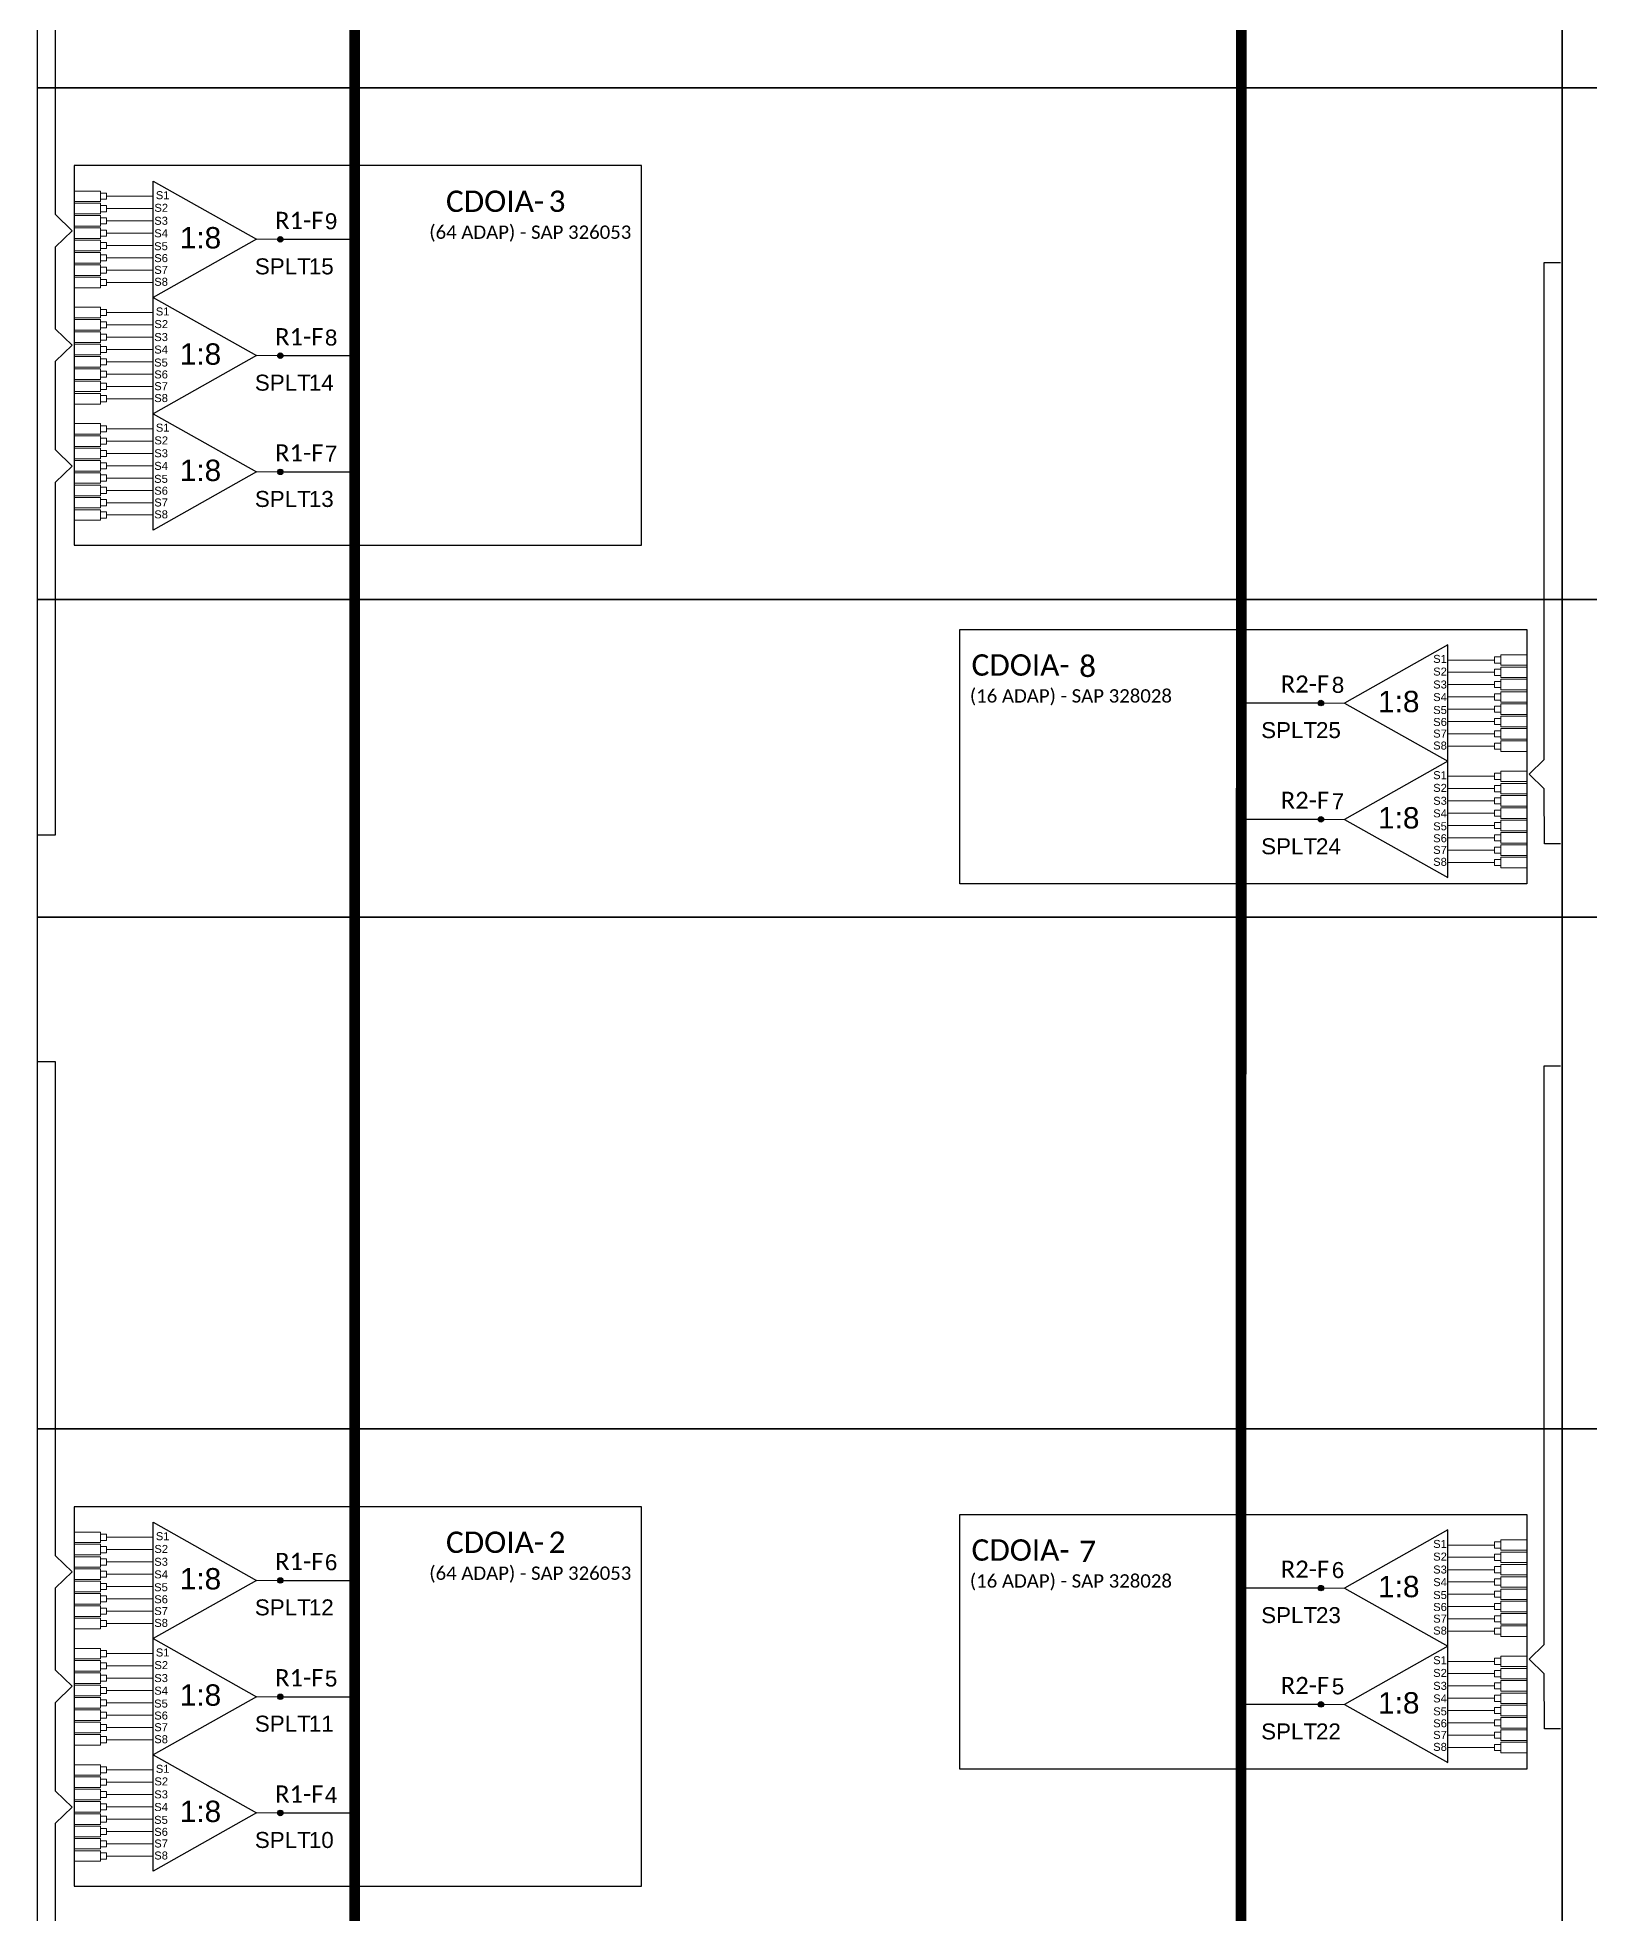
# Model space of a CAD drawing. Extents: x -89 to 2605, y 705 to 1299.
# Drawn here: x 1028 to 1156, y 989.6 to 1144.3 of the extents above; entities that cross this region are included whole.
import ezdxf
from ezdxf.enums import TextEntityAlignment as Align

# ---------------------------------------------------------------- set-up
doc = ezdxf.new("R2010")
doc.units = 0
doc.styles.add('ARIAL', font='arial.ttf')
doc.styles.add('WMF-Calibri0', font='calibri.ttf')

# ---------------------------------------------------------------- blocks, each defined once
blk = doc.blocks.new('SPLT_1-8_SC-APC')
at = {"color": 1}
blk.add_lwpolyline([(-7.37, -2.1), (-17.04, -7.55), (-7.37, -13), (-7.37, -2.1)], dxfattribs=at)
at = {"color": 3, "lineweight": 0}
for points in [[(-2.99, -3.51), (-7.37, -3.51)], [(-2.41, -3.02), (-2.41, -4)], [(-2.41, -3.02), (0, -3.02)], [(-7.37, -4.66), (-2.99, -4.66)], [(-2.41, -4), (0, -4)], [(-2.41, -4.17), (-2.41, -5.16)], [(-2.41, -4.17), (0, -4.17)], [(-2.41, -5.16), (0, -5.16)], [(-7.37, -5.82), (-2.99, -5.82)], [(-7.37, -6.97), (-2.99, -6.97)], [(-2.41, -5.32), (-2.41, -6.31)], [(-2.41, -5.32), (0, -5.32)], [(-2.41, -6.31), (0, -6.31)], [(-2.41, -6.48), (-2.41, -7.46)], [(-2.41, -6.48), (0, -6.48)], [(-7.37, -8.12), (-2.99, -8.12)], [(-2.41, -7.46), (0, -7.46)], [(-2.41, -7.63), (-2.41, -8.62)], [(-2.41, -7.63), (0, -7.63)], [(-2.41, -8.62), (0, -8.62)], [(-2.41, -8.78), (-2.41, -9.77)], [(-2.41, -8.78), (0, -8.78)], [(-7.37, -9.28), (-2.99, -9.28)], [(-7.37, -10.43), (-2.99, -10.43)], [(-2.41, -9.77), (0, -9.77)], [(-2.41, -9.94), (-2.41, -10.92)], [(-2.41, -9.94), (0, -9.94)], [(-7.37, -11.58), (-2.99, -11.58)], [(-2.41, -10.92), (0, -10.92)], [(-2.41, -11.09), (-2.41, -12.08)], [(-2.41, -11.09), (0, -11.09)], [(-2.41, -12.08), (0, -12.08)]]:
    blk.add_lwpolyline(points, dxfattribs=at)
for points in [[(-2.99, -3.22), (-2.41, -3.22), (-2.41, -3.8), (-2.99, -3.8)], [(-2.99, -4.38), (-2.41, -4.38), (-2.41, -4.95), (-2.99, -4.95)], [(-2.99, -5.53), (-2.41, -5.53), (-2.41, -6.1), (-2.99, -6.1)], [(-2.99, -6.68), (-2.41, -6.68), (-2.41, -7.26), (-2.99, -7.26)], [(-2.99, -7.84), (-2.41, -7.84), (-2.41, -8.41), (-2.99, -8.41)], [(-2.99, -8.99), (-2.41, -8.99), (-2.41, -9.56), (-2.99, -9.56)], [(-2.99, -10.14), (-2.41, -10.14), (-2.41, -10.72), (-2.99, -10.72)], [(-2.99, -11.3), (-2.41, -11.3), (-2.41, -11.87), (-2.99, -11.87)]]:
    blk.add_lwpolyline(points, close=True, dxfattribs=at)
at = {"color": 1, "lineweight": 0}
blk.add_lwpolyline([(-17.04, -7.55), (-19.26, -7.55)], dxfattribs=at)
at = {"color": 1, "style": 'ARIAL'}
for s, height, p in [('S1', 0.75, (-8.74, -3.78)), ('S2', 0.75, (-8.74, -4.97)), ('1:8', 2, (-13.91, -8.4)), ('S3', 0.75, (-8.74, -6.18)), ('S4', 0.75, (-8.74, -7.36)), ('S5', 0.75, (-8.74, -8.57)), ('S6', 0.75, (-8.74, -9.69)), ('S7', 0.75, (-8.74, -10.78)), ('S8', 0.75, (-8.74, -11.9))]:
    blk.add_text(s, height=height, dxfattribs=at).set_placement(p)

msp = doc.modelspace()

# ---------------------------------------------------------------- hatches: boundary and pattern name
h = msp.add_hatch(color=3)
h.dxf.hatch_style = 1
edge = h.paths.add_edge_path()
edge.add_arc((1048.06, 1127.69), 0.226, 0, 360)
h = msp.add_hatch(color=3)
h.dxf.hatch_style = 1
edge = h.paths.add_edge_path()
edge.add_arc((1048.06, 1118.1), 0.226, 0, 360)
h = msp.add_hatch(color=3)
h.dxf.hatch_style = 1
edge = h.paths.add_edge_path()
edge.add_arc((1048.06, 1108.51), 0.226, 0, 360)
h = msp.add_hatch(color=3)
h.dxf.hatch_style = 1
edge = h.paths.add_edge_path()
edge.add_arc((1048.06, 1108.51), 0.226, 0, 360)
h = msp.add_hatch(color=3)
h.dxf.hatch_style = 1
edge = h.paths.add_edge_path()
edge.add_arc((1133.85, 1089.45), 0.226, 0, 360)
h = msp.add_hatch(color=3)
h.dxf.hatch_style = 1
edge = h.paths.add_edge_path()
edge.add_arc((1133.85, 1079.86), 0.226, 0, 360)
h = msp.add_hatch(color=3)
h.dxf.hatch_style = 1
edge = h.paths.add_edge_path()
edge.add_arc((1048.06, 1017.1), 0.226, 0, 360)
h = msp.add_hatch(color=3)
h.dxf.hatch_style = 1
edge = h.paths.add_edge_path()
edge.add_arc((1133.85, 1016.47), 0.226, 0, 360)
h = msp.add_hatch(color=3)
h.dxf.hatch_style = 1
edge = h.paths.add_edge_path()
edge.add_arc((1048.06, 1007.51), 0.226, 0, 360)
h = msp.add_hatch(color=3)
h.dxf.hatch_style = 1
edge = h.paths.add_edge_path()
edge.add_arc((1133.85, 1006.88), 0.226, 0, 360)
h = msp.add_hatch(color=3)
h.dxf.hatch_style = 1
edge = h.paths.add_edge_path()
edge.add_arc((1048.06, 997.93), 0.226, 0, 360)
h = msp.add_hatch(color=3)
h.dxf.hatch_style = 1
edge = h.paths.add_edge_path()
edge.add_arc((1048.06, 997.93), 0.226, 0, 360)

# ---------------------------------------------------------------- linework, layer by layer
at = {"color": 6, "const_width": 0.88}
msp.add_lwpolyline([(1127.28, 1213.12), (1127.27, 836.32)], dxfattribs=at)
at = {"color": 5, "const_width": 0.88}
msp.add_lwpolyline([(1054.18, 1208.24), (1054.18, 851.36), (1111.26, 851.36), (1111.26, 836.32)], dxfattribs=at)
for points in [[(1028.04, 1181.96), (1153.73, 1181.96), (1153.73, 1140.18), (1028.04, 1140.18)], [(1153.73, 1181.96), (1162.99, 1181.96), (1162.99, 1140.18), (1153.73, 1140.18)], [(1028.04, 1140.18), (1153.73, 1140.18), (1153.73, 1097.98), (1028.04, 1097.98)], [(1153.73, 1140.18), (1162.99, 1140.18), (1162.99, 1097.98), (1153.73, 1097.98)], [(1028.04, 1097.98), (1153.73, 1097.98), (1153.73, 1071.79), (1028.04, 1071.79)], [(1153.73, 1097.98), (1162.99, 1097.98), (1162.99, 1071.79), (1153.73, 1071.79)], [(1028.04, 1071.79), (1153.73, 1071.79), (1153.73, 1029.59), (1028.04, 1029.59)], [(1153.73, 1071.79), (1162.99, 1071.79), (1162.99, 1029.59), (1153.73, 1029.59)], [(1028.04, 1029.59), (1153.73, 1029.59), (1153.73, 987.4), (1028.04, 987.4)], [(1153.73, 1029.59), (1162.99, 1029.59), (1162.99, 987.4), (1153.73, 987.4)]]:
    msp.add_lwpolyline(points, close=True)
at = {"color": 3}
for points in [[(1029.52, 1125.25), (1029.52, 1127.07), (1030.9, 1128.4), (1029.52, 1129.73), (1029.52, 1158.16), (1028.07, 1158.16)], [(1029.52, 1112.65), (1029.53, 1117.63), (1030.9, 1118.96), (1029.53, 1120.29), (1029.53, 1125.25), (1029.52, 1125.25)], [(1153.59, 1077.85), (1152.27, 1077.85), (1152.26, 1082.38), (1151.01, 1083.59), (1152.26, 1084.79), (1152.26, 1125.78), (1153.59, 1125.78)], [(1028.07, 1078.59), (1029.52, 1078.59), (1029.52, 1107.67), (1030.9, 1108.99), (1029.52, 1110.32), (1029.52, 1112.65)], [(1029.52, 1014.67), (1029.52, 1016.49), (1030.9, 1017.82), (1029.52, 1019.14), (1029.52, 1059.87), (1028.07, 1059.87)], [(1153.59, 1004.86), (1152.27, 1004.86), (1152.26, 1009.39), (1151.01, 1010.6), (1152.26, 1011.81), (1152.26, 1059.54), (1153.59, 1059.54)], [(1029.52, 1002.07), (1029.53, 1007.05), (1030.9, 1008.37), (1029.53, 1009.7), (1029.53, 1014.67), (1029.52, 1014.67)], [(1028.07, 972.04), (1029.52, 972.04), (1029.52, 997.08), (1030.9, 998.41), (1029.52, 999.73), (1029.52, 1002.07)]]:
    msp.add_lwpolyline(points, dxfattribs=at)
at = {"color": 1}
for points in [[(1077.83, 1133.77), (1031.08, 1133.77), (1031.08, 1102.47), (1077.83, 1102.47)], [(1104.07, 1095.53), (1150.83, 1095.53), (1150.83, 1074.54), (1104.07, 1074.54)], [(1077.83, 1023.18), (1031.08, 1023.18), (1031.08, 991.88), (1077.83, 991.88)], [(1104.07, 1022.54), (1150.83, 1022.54), (1150.83, 1001.55), (1104.07, 1001.55)]]:
    msp.add_lwpolyline(points, close=True, dxfattribs=at)
for points in [[(1037.59, 1132.48), (1046.1, 1127.69), (1037.59, 1122.89), (1037.59, 1132.48)], [(1037.59, 1122.89), (1046.1, 1118.1), (1037.59, 1113.31), (1037.59, 1122.89)], [(1037.59, 1113.31), (1046.1, 1108.51), (1037.59, 1103.72), (1037.59, 1113.31)], [(1037.59, 1021.9), (1046.1, 1017.1), (1037.59, 1012.31), (1037.59, 1021.9)], [(1037.59, 1012.31), (1046.1, 1007.51), (1037.59, 1002.72), (1037.59, 1012.31)], [(1037.59, 1002.72), (1046.1, 997.93), (1037.59, 993.13), (1037.59, 1002.72)]]:
    msp.add_lwpolyline(points, dxfattribs=at)
at = {"color": 3, "lineweight": 0}
for points in [[(1033.23, 1131.67), (1031.11, 1131.67)], [(1033.23, 1130.81), (1031.11, 1130.81)], [(1033.23, 1131.67), (1033.23, 1130.81)], [(1033.74, 1131.24), (1037.59, 1131.24)], [(1033.23, 1130.66), (1031.11, 1130.66)], [(1033.23, 1129.79), (1031.11, 1129.79)], [(1033.23, 1129.65), (1031.11, 1129.65)], [(1033.23, 1130.66), (1033.23, 1129.79)], [(1033.23, 1129.65), (1033.23, 1128.78)], [(1037.59, 1130.23), (1033.74, 1130.23)], [(1033.23, 1128.78), (1031.11, 1128.78)], [(1033.23, 1128.63), (1031.11, 1128.63)], [(1033.23, 1127.76), (1031.11, 1127.76)], [(1033.23, 1128.63), (1033.23, 1127.76)], [(1037.59, 1129.21), (1033.74, 1129.21)], [(1037.59, 1128.2), (1033.74, 1128.2)], [(1033.23, 1127.62), (1031.11, 1127.62)], [(1033.23, 1126.75), (1031.11, 1126.75)], [(1033.23, 1126.6), (1031.11, 1126.6)], [(1033.23, 1127.62), (1033.23, 1126.75)], [(1033.23, 1126.6), (1033.23, 1125.73)], [(1037.59, 1127.18), (1033.74, 1127.18)], [(1037.59, 1126.17), (1033.74, 1126.17)], [(1033.23, 1125.73), (1031.11, 1125.73)], [(1033.23, 1125.59), (1031.11, 1125.59)], [(1033.23, 1124.72), (1031.11, 1124.72)], [(1033.23, 1125.59), (1033.23, 1124.72)], [(1037.59, 1125.15), (1033.74, 1125.15)], [(1033.23, 1124.57), (1031.11, 1124.57)], [(1033.23, 1123.7), (1031.11, 1123.7)], [(1033.23, 1124.57), (1033.23, 1123.7)], [(1037.59, 1124.14), (1033.74, 1124.14)], [(1033.23, 1122.09), (1031.11, 1122.09)], [(1033.23, 1122.09), (1033.23, 1121.22)], [(1033.74, 1121.65), (1037.59, 1121.65)], [(1033.23, 1121.22), (1031.11, 1121.22)], [(1033.23, 1121.07), (1031.11, 1121.07)], [(1033.23, 1120.2), (1031.11, 1120.2)], [(1033.23, 1120.06), (1031.11, 1120.06)], [(1033.23, 1121.07), (1033.23, 1120.2)], [(1033.23, 1120.06), (1033.23, 1119.19)], [(1037.59, 1120.64), (1033.74, 1120.64)], [(1033.23, 1119.19), (1031.11, 1119.19)], [(1033.23, 1119.04), (1031.11, 1119.04)], [(1033.23, 1119.04), (1033.23, 1118.17)], [(1037.59, 1119.62), (1033.74, 1119.62)], [(1037.59, 1118.61), (1033.74, 1118.61)], [(1033.23, 1118.17), (1031.11, 1118.17)], [(1033.23, 1118.03), (1031.11, 1118.03)], [(1033.23, 1117.16), (1031.11, 1117.16)], [(1033.23, 1117.01), (1031.11, 1117.01)], [(1033.23, 1118.03), (1033.23, 1117.16)], [(1033.23, 1117.01), (1033.23, 1116.14)], [(1037.59, 1117.59), (1033.74, 1117.59)], [(1033.23, 1116.14), (1031.11, 1116.14)], [(1033.23, 1116), (1031.11, 1116)], [(1033.23, 1116), (1033.23, 1115.13)], [(1037.59, 1116.58), (1033.74, 1116.58)], [(1037.59, 1115.56), (1033.74, 1115.56)], [(1033.23, 1115.13), (1031.11, 1115.13)], [(1033.23, 1114.98), (1031.11, 1114.98)], [(1033.23, 1114.11), (1031.11, 1114.11)], [(1033.23, 1114.98), (1033.23, 1114.11)], [(1037.59, 1114.55), (1033.74, 1114.55)], [(1033.23, 1112.5), (1031.11, 1112.5)], [(1033.23, 1112.5), (1033.23, 1111.63)], [(1033.23, 1111.63), (1031.11, 1111.63)], [(1033.23, 1111.48), (1031.11, 1111.48)], [(1033.23, 1111.48), (1033.23, 1110.61)], [(1033.74, 1112.06), (1037.59, 1112.06)], [(1037.59, 1111.05), (1033.74, 1111.05)], [(1033.23, 1110.61), (1031.11, 1110.61)], [(1033.23, 1110.47), (1031.11, 1110.47)], [(1033.23, 1109.6), (1031.11, 1109.6)], [(1033.23, 1109.45), (1031.11, 1109.45)], [(1033.23, 1110.47), (1033.23, 1109.6)], [(1033.23, 1109.45), (1033.23, 1108.58)], [(1037.59, 1110.03), (1033.74, 1110.03)], [(1033.23, 1108.58), (1031.11, 1108.58)], [(1033.23, 1108.44), (1031.11, 1108.44)], [(1033.23, 1108.44), (1033.23, 1107.57)], [(1037.59, 1109.02), (1033.74, 1109.02)], [(1037.59, 1108), (1033.74, 1108)], [(1033.23, 1107.57), (1031.11, 1107.57)], [(1033.23, 1107.42), (1031.11, 1107.42)], [(1033.23, 1106.55), (1031.11, 1106.55)], [(1033.23, 1106.41), (1031.11, 1106.41)], [(1033.23, 1107.42), (1033.23, 1106.55)], [(1033.23, 1106.41), (1033.23, 1105.54)], [(1037.59, 1106.99), (1033.74, 1106.99)], [(1033.23, 1105.54), (1031.11, 1105.54)], [(1033.23, 1105.39), (1031.11, 1105.39)], [(1033.23, 1104.53), (1031.11, 1104.53)], [(1033.23, 1105.39), (1033.23, 1104.53)], [(1037.59, 1105.97), (1033.74, 1105.97)], [(1037.59, 1104.96), (1033.74, 1104.96)], [(1033.23, 1021.09), (1031.11, 1021.09)], [(1033.23, 1021.09), (1033.23, 1020.22)], [(1033.23, 1020.22), (1031.11, 1020.22)], [(1033.23, 1020.08), (1031.11, 1020.08)], [(1033.23, 1020.08), (1033.23, 1019.21)], [(1033.74, 1020.66), (1037.59, 1020.66)], [(1037.59, 1019.64), (1033.74, 1019.64)], [(1033.23, 1019.21), (1031.11, 1019.21)], [(1033.23, 1019.06), (1031.11, 1019.06)], [(1033.23, 1018.19), (1031.11, 1018.19)], [(1033.23, 1018.05), (1031.11, 1018.05)], [(1033.23, 1019.06), (1033.23, 1018.19)], [(1033.23, 1018.05), (1033.23, 1017.18)], [(1037.59, 1018.63), (1033.74, 1018.63)], [(1033.23, 1017.18), (1031.11, 1017.18)], [(1033.23, 1017.03), (1031.11, 1017.03)], [(1033.23, 1017.03), (1033.23, 1016.16)], [(1037.59, 1017.61), (1033.74, 1017.61)], [(1037.59, 1016.6), (1033.74, 1016.6)], [(1033.23, 1016.16), (1031.11, 1016.16)], [(1033.23, 1016.02), (1031.11, 1016.02)], [(1033.23, 1015.15), (1031.11, 1015.15)], [(1033.23, 1015), (1031.11, 1015)], [(1033.23, 1016.02), (1033.23, 1015.15)], [(1033.23, 1015), (1033.23, 1014.13)], [(1037.59, 1015.58), (1033.74, 1015.58)], [(1033.23, 1014.13), (1031.11, 1014.13)], [(1033.23, 1013.99), (1031.11, 1013.99)], [(1033.23, 1013.99), (1033.23, 1013.12)], [(1037.59, 1014.57), (1033.74, 1014.57)], [(1037.59, 1013.55), (1033.74, 1013.55)], [(1033.23, 1013.12), (1031.11, 1013.12)], [(1033.23, 1011.5), (1031.11, 1011.5)], [(1033.23, 1010.63), (1031.11, 1010.63)], [(1033.23, 1010.49), (1031.11, 1010.49)], [(1033.23, 1011.5), (1033.23, 1010.63)], [(1033.23, 1010.49), (1033.23, 1009.62)], [(1033.74, 1011.07), (1037.59, 1011.07)], [(1033.23, 1009.62), (1031.11, 1009.62)], [(1033.23, 1009.47), (1031.11, 1009.47)], [(1033.23, 1008.6), (1031.11, 1008.6)], [(1033.23, 1009.47), (1033.23, 1008.6)], [(1037.59, 1010.05), (1033.74, 1010.05)], [(1037.59, 1009.04), (1033.74, 1009.04)], [(1033.23, 1008.46), (1031.11, 1008.46)], [(1033.23, 1007.59), (1031.11, 1007.59)], [(1033.23, 1007.44), (1031.11, 1007.44)], [(1033.23, 1008.46), (1033.23, 1007.59)], [(1033.23, 1007.44), (1033.23, 1006.57)], [(1037.59, 1008.02), (1033.74, 1008.02)], [(1033.23, 1006.57), (1031.11, 1006.57)], [(1033.23, 1006.43), (1031.11, 1006.43)], [(1033.23, 1005.56), (1031.11, 1005.56)], [(1033.23, 1006.43), (1033.23, 1005.56)], [(1037.59, 1007.01), (1033.74, 1007.01)], [(1037.59, 1005.99), (1033.74, 1005.99)], [(1033.23, 1005.41), (1031.11, 1005.41)], [(1033.23, 1004.54), (1031.11, 1004.54)], [(1033.23, 1004.4), (1031.11, 1004.4)], [(1033.23, 1005.41), (1033.23, 1004.54)], [(1033.23, 1004.4), (1033.23, 1003.53)], [(1037.59, 1004.98), (1033.74, 1004.98)], [(1037.59, 1003.96), (1033.74, 1003.96)], [(1033.23, 1003.53), (1031.11, 1003.53)], [(1033.23, 1001.91), (1031.11, 1001.91)], [(1033.23, 1001.04), (1031.11, 1001.04)], [(1033.23, 1000.9), (1031.11, 1000.9)], [(1033.23, 1001.91), (1033.23, 1001.04)], [(1033.23, 1000.9), (1033.23, 1000.03)], [(1033.74, 1001.48), (1037.59, 1001.48)], [(1033.23, 1000.03), (1031.11, 1000.03)], [(1033.23, 999.88), (1031.11, 999.88)], [(1033.23, 999.88), (1033.23, 999.01)], [(1037.59, 1000.46), (1033.74, 1000.46)], [(1037.59, 999.45), (1033.74, 999.45)], [(1033.23, 999.01), (1031.11, 999.01)], [(1033.23, 998.87), (1031.11, 998.87)], [(1033.23, 998), (1031.11, 998)], [(1033.23, 997.85), (1031.11, 997.85)], [(1033.23, 998.87), (1033.23, 998)], [(1033.23, 997.85), (1033.23, 996.98)], [(1037.59, 998.43), (1033.74, 998.43)], [(1033.23, 996.98), (1031.11, 996.98)], [(1033.23, 996.84), (1031.11, 996.84)], [(1033.23, 996.84), (1033.23, 995.97)], [(1037.59, 997.42), (1033.74, 997.42)], [(1037.59, 996.4), (1033.74, 996.4)], [(1033.23, 995.97), (1031.11, 995.97)], [(1033.23, 995.82), (1031.11, 995.82)], [(1033.23, 994.96), (1031.11, 994.96)], [(1033.23, 994.81), (1031.11, 994.81)], [(1033.23, 995.82), (1033.23, 994.96)], [(1033.23, 994.81), (1033.23, 993.94)], [(1037.59, 995.39), (1033.74, 995.39)], [(1033.23, 993.94), (1031.11, 993.94)], [(1037.59, 994.37), (1033.74, 994.37)]]:
    msp.add_lwpolyline(points, dxfattribs=at)
for points in [[(1033.74, 1131.49), (1033.23, 1131.49), (1033.23, 1130.99), (1033.74, 1130.99)], [(1033.74, 1130.48), (1033.23, 1130.48), (1033.23, 1129.97), (1033.74, 1129.97)], [(1033.74, 1129.46), (1033.23, 1129.46), (1033.23, 1128.96), (1033.74, 1128.96)], [(1033.74, 1128.45), (1033.23, 1128.45), (1033.23, 1127.94), (1033.74, 1127.94)], [(1033.74, 1127.43), (1033.23, 1127.43), (1033.23, 1126.93), (1033.74, 1126.93)], [(1033.74, 1126.42), (1033.23, 1126.42), (1033.23, 1125.92), (1033.74, 1125.92)], [(1033.74, 1125.4), (1033.23, 1125.4), (1033.23, 1124.9), (1033.74, 1124.9)], [(1033.74, 1124.39), (1033.23, 1124.39), (1033.23, 1123.89), (1033.74, 1123.89)], [(1033.74, 1121.9), (1033.23, 1121.9), (1033.23, 1121.4), (1033.74, 1121.4)], [(1033.74, 1120.89), (1033.23, 1120.89), (1033.23, 1120.38), (1033.74, 1120.38)], [(1033.74, 1119.87), (1033.23, 1119.87), (1033.23, 1119.37), (1033.74, 1119.37)], [(1033.74, 1118.86), (1033.23, 1118.86), (1033.23, 1118.36), (1033.74, 1118.36)], [(1033.74, 1117.84), (1033.23, 1117.84), (1033.23, 1117.34), (1033.74, 1117.34)], [(1033.74, 1116.83), (1033.23, 1116.83), (1033.23, 1116.33), (1033.74, 1116.33)], [(1033.74, 1115.82), (1033.23, 1115.82), (1033.23, 1115.31), (1033.74, 1115.31)], [(1033.74, 1114.8), (1033.23, 1114.8), (1033.23, 1114.3), (1033.74, 1114.3)], [(1033.74, 1112.31), (1033.23, 1112.31), (1033.23, 1111.81), (1033.74, 1111.81)], [(1033.74, 1111.3), (1033.23, 1111.3), (1033.23, 1110.8), (1033.74, 1110.8)], [(1033.74, 1110.28), (1033.23, 1110.28), (1033.23, 1109.78), (1033.74, 1109.78)], [(1033.74, 1109.27), (1033.23, 1109.27), (1033.23, 1108.77), (1033.74, 1108.77)], [(1033.74, 1108.26), (1033.23, 1108.26), (1033.23, 1107.75), (1033.74, 1107.75)], [(1033.74, 1107.24), (1033.23, 1107.24), (1033.23, 1106.74), (1033.74, 1106.74)], [(1033.74, 1106.23), (1033.23, 1106.23), (1033.23, 1105.72), (1033.74, 1105.72)], [(1033.74, 1105.21), (1033.23, 1105.21), (1033.23, 1104.71), (1033.74, 1104.71)], [(1033.74, 1020.91), (1033.23, 1020.91), (1033.23, 1020.4), (1033.74, 1020.4)], [(1033.74, 1019.89), (1033.23, 1019.89), (1033.23, 1019.39), (1033.74, 1019.39)], [(1033.74, 1018.88), (1033.23, 1018.88), (1033.23, 1018.37), (1033.74, 1018.37)], [(1033.74, 1017.86), (1033.23, 1017.86), (1033.23, 1017.36), (1033.74, 1017.36)], [(1033.74, 1016.85), (1033.23, 1016.85), (1033.23, 1016.35), (1033.74, 1016.35)], [(1033.74, 1015.83), (1033.23, 1015.83), (1033.23, 1015.33), (1033.74, 1015.33)], [(1033.74, 1014.82), (1033.23, 1014.82), (1033.23, 1014.32), (1033.74, 1014.32)], [(1033.74, 1013.81), (1033.23, 1013.81), (1033.23, 1013.3), (1033.74, 1013.3)], [(1033.74, 1011.32), (1033.23, 1011.32), (1033.23, 1010.81), (1033.74, 1010.81)], [(1033.74, 1010.3), (1033.23, 1010.3), (1033.23, 1009.8), (1033.74, 1009.8)], [(1033.74, 1009.29), (1033.23, 1009.29), (1033.23, 1008.79), (1033.74, 1008.79)], [(1033.74, 1008.27), (1033.23, 1008.27), (1033.23, 1007.77), (1033.74, 1007.77)], [(1033.74, 1007.26), (1033.23, 1007.26), (1033.23, 1006.76), (1033.74, 1006.76)], [(1033.74, 1006.25), (1033.23, 1006.25), (1033.23, 1005.74), (1033.74, 1005.74)], [(1033.74, 1005.23), (1033.23, 1005.23), (1033.23, 1004.73), (1033.74, 1004.73)], [(1033.74, 1004.22), (1033.23, 1004.22), (1033.23, 1003.71), (1033.74, 1003.71)], [(1033.74, 1001.73), (1033.23, 1001.73), (1033.23, 1001.23), (1033.74, 1001.23)], [(1033.74, 1000.71), (1033.23, 1000.71), (1033.23, 1000.21), (1033.74, 1000.21)], [(1033.74, 999.7), (1033.23, 999.7), (1033.23, 999.2), (1033.74, 999.2)], [(1033.74, 998.69), (1033.23, 998.69), (1033.23, 998.18), (1033.74, 998.18)], [(1033.74, 997.67), (1033.23, 997.67), (1033.23, 997.17), (1033.74, 997.17)], [(1033.74, 996.66), (1033.23, 996.66), (1033.23, 996.15), (1033.74, 996.15)], [(1033.74, 995.64), (1033.23, 995.64), (1033.23, 995.14), (1033.74, 995.14)], [(1033.74, 994.63), (1033.23, 994.63), (1033.23, 994.12), (1033.74, 994.12)]]:
    msp.add_lwpolyline(points, close=True, dxfattribs=at)
at = {"color": 1, "lineweight": 0}
for points in [[(1046.1, 1127.69), (1048.06, 1127.69)], [(1046.1, 1118.1), (1048.06, 1118.1)], [(1046.1, 1108.51), (1048.06, 1108.51)], [(1046.1, 1017.1), (1048.06, 1017.1)], [(1046.1, 1007.51), (1048.06, 1007.51)], [(1046.1, 997.93), (1048.06, 997.93)]]:
    msp.add_lwpolyline(points, dxfattribs=at)
at = {"color": 5}
for points in [[(1048.06, 1127.69), (1054.45, 1127.69)], [(1048.06, 1118.1), (1054.45, 1118.1)], [(1048.06, 1108.51), (1054.45, 1108.51)], [(1048.06, 1017.1), (1054.45, 1017.1)], [(1048.06, 1007.51), (1054.45, 1007.51)], [(1048.06, 997.93), (1054.45, 997.93)]]:
    msp.add_lwpolyline(points, dxfattribs=at)
at = {"color": 6}
for points in [[(1133.85, 1089.45), (1127.46, 1089.45)], [(1133.85, 1079.86), (1127.46, 1079.86)], [(1133.85, 1016.47), (1127.46, 1016.47)], [(1133.85, 1006.88), (1127.46, 1006.88)]]:
    msp.add_lwpolyline(points, dxfattribs=at)
at = {"color": 3}
for centre in [(1048.06, 1127.69), (1048.06, 1118.1), (1048.06, 1108.51), (1048.06, 1108.51), (1133.85, 1089.45), (1133.85, 1079.86), (1048.06, 1017.1), (1133.85, 1016.47), (1048.06, 1007.51), (1133.85, 1006.88), (1048.06, 997.93), (1048.06, 997.93)]:
    msp.add_circle(centre, 0.226, dxfattribs=at)

# ---------------------------------------------------------------- block references
at = {"color": 3, "xscale": 0.8799999999999999, "yscale": 0.8799999999999999, "zscale": 0.8799999999999999}
for p in [(1150.8, 1096.09), (1150.8, 1086.5), (1150.8, 1023.11), (1150.8, 1013.52)]:
    msp.add_blockref('SPLT_1-8_SC-APC', p, dxfattribs=at)

# ---------------------------------------------------------------- texts
at = {"color": 1}
for s, height, style, p in [('S1', 0.66, 'ARIAL', (1037.8, 1131)), ('CDOIA-', 1.76, 'WMF-Calibri0', (1061.72, 1129.95)), ('S3', 0.66, 'ARIAL', (1037.67, 1128.89)), ('S2', 0.66, 'ARIAL', (1037.68, 1129.96)), ('S4', 0.66, 'ARIAL', (1037.67, 1127.86)), ('1:8', 1.76, 'ARIAL', (1039.77, 1126.94)), ('S5', 0.66, 'ARIAL', (1037.66, 1126.79)), ('S6', 0.66, 'ARIAL', (1037.67, 1125.81)), ('S7', 0.66, 'ARIAL', (1037.67, 1124.84)), ('S8', 0.66, 'ARIAL', (1037.67, 1123.86)), ('S1', 0.66, 'ARIAL', (1037.8, 1121.41)), ('S3', 0.66, 'ARIAL', (1037.67, 1119.3)), ('S2', 0.66, 'ARIAL', (1037.68, 1120.37)), ('S4', 0.66, 'ARIAL', (1037.67, 1118.27)), ('1:8', 1.76, 'ARIAL', (1039.77, 1117.35)), ('S5', 0.66, 'ARIAL', (1037.66, 1117.2)), ('S6', 0.66, 'ARIAL', (1037.67, 1116.22)), ('S7', 0.66, 'ARIAL', (1037.67, 1115.25)), ('S8', 0.66, 'ARIAL', (1037.67, 1114.27)), ('S1', 0.66, 'ARIAL', (1037.8, 1111.83)), ('S2', 0.66, 'ARIAL', (1037.68, 1110.78)), ('S3', 0.66, 'ARIAL', (1037.67, 1109.72)), ('S4', 0.66, 'ARIAL', (1037.67, 1108.68)), ('1:8', 1.76, 'ARIAL', (1039.77, 1107.76)), ('S5', 0.66, 'ARIAL', (1037.66, 1107.61)), ('S6', 0.66, 'ARIAL', (1037.67, 1106.63)), ('S7', 0.66, 'ARIAL', (1037.67, 1105.66)), ('S8', 0.66, 'ARIAL', (1037.67, 1104.68)), ('CDOIA-', 1.76, 'WMF-Calibri0', (1105.05, 1091.71)), ('S1', 0.66, 'ARIAL', (1037.8, 1020.42)), ('CDOIA-', 1.76, 'WMF-Calibri0', (1061.72, 1019.37)), ('S2', 0.66, 'ARIAL', (1037.68, 1019.37)), ('CDOIA-', 1.76, 'WMF-Calibri0', (1105.05, 1018.73)), ('S3', 0.66, 'ARIAL', (1037.67, 1018.31)), ('S4', 0.66, 'ARIAL', (1037.67, 1017.27)), ('1:8', 1.76, 'ARIAL', (1039.77, 1016.36)), ('S5', 0.66, 'ARIAL', (1037.66, 1016.21)), ('S6', 0.66, 'ARIAL', (1037.67, 1015.22)), ('S7', 0.66, 'ARIAL', (1037.67, 1014.25)), ('S8', 0.66, 'ARIAL', (1037.67, 1013.27)), ('S2', 0.66, 'ARIAL', (1037.68, 1009.79)), ('S1', 0.66, 'ARIAL', (1037.8, 1010.83)), ('S3', 0.66, 'ARIAL', (1037.67, 1008.72)), ('S4', 0.66, 'ARIAL', (1037.67, 1007.68)), ('S5', 0.66, 'ARIAL', (1037.66, 1006.62)), ('1:8', 1.76, 'ARIAL', (1039.77, 1006.77)), ('S6', 0.66, 'ARIAL', (1037.67, 1005.63)), ('S7', 0.66, 'ARIAL', (1037.67, 1004.67)), ('S8', 0.66, 'ARIAL', (1037.67, 1003.68)), ('S2', 0.66, 'ARIAL', (1037.68, 1000.2)), ('S1', 0.66, 'ARIAL', (1037.8, 1001.24)), ('S3', 0.66, 'ARIAL', (1037.67, 999.13)), ('S4', 0.66, 'ARIAL', (1037.67, 998.09)), ('1:8', 1.76, 'ARIAL', (1039.77, 997.18)), ('S5', 0.66, 'ARIAL', (1037.66, 997.03)), ('S6', 0.66, 'ARIAL', (1037.67, 996.04)), ('S7', 0.66, 'ARIAL', (1037.67, 995.08)), ('S8', 0.66, 'ARIAL', (1037.67, 994.09))]:
    msp.add_text(s, height=height, dxfattribs=dict(at, style=style)).set_placement(p)
at = {"color": 7, "style": 'WMF-Calibri0'}
for s, p in [('3', (1070.18, 1129.95)), ('8', (1113.92, 1091.6)), ('2', (1070.18, 1019.37)), ('7', (1113.92, 1018.61))]:
    msp.add_text(s, height=1.76, dxfattribs=at).set_placement(p)
at = {"color": 5, "style": 'WMF-Calibri0'}
for p in [(1047.63, 1128.55), (1047.63, 1118.96), (1047.63, 1109.38), (1047.63, 1017.97), (1047.63, 1008.38), (1047.63, 998.79)]:
    msp.add_text('R1-F', height=1.408, dxfattribs=at).set_placement(p)
at = {"color": 5, "style": 'ARIAL'}
for s, p in [('9', (1052.25, 1128.52)), ('8', (1052.25, 1118.93)), ('7', (1052.25, 1109.35)), ('6', (1052.25, 1017.94)), ('5', (1052.25, 1008.35)), ('4', (1052.25, 998.76))]:
    msp.add_text(s, height=1.32, dxfattribs=at).set_placement(p, align=Align.CENTER)
at = {"color": 1, "style": 'WMF-Calibri0'}
for s, p in [('(64 ADAP) - SAP 326053', (1068.67, 1127.73)), ('(16 ADAP) - SAP 328028', (1113.24, 1089.49)), ('(64 ADAP) - SAP 326053', (1068.67, 1017.15)), ('(16 ADAP) - SAP 328028', (1113.24, 1016.51))]:
    msp.add_text(s, height=1.1, dxfattribs=at).set_placement(p, align=Align.CENTER)
at = {"color": 7, "style": 'ARIAL'}
for s, p in [('SPLT', (1048.27, 1124.8)), ('15', (1051.44, 1124.8)), ('SPLT', (1048.27, 1115.21)), ('14', (1051.44, 1115.21)), ('SPLT', (1048.27, 1105.62)), ('13', (1051.44, 1105.62)), ('SPLT', (1131.23, 1086.56)), ('25', (1134.47, 1086.56)), ('SPLT', (1131.23, 1076.98)), ('24', (1134.47, 1076.98)), ('SPLT', (1048.27, 1014.22)), ('12', (1051.44, 1014.22)), ('SPLT', (1131.23, 1013.58)), ('23', (1134.47, 1013.58)), ('SPLT', (1048.27, 1004.63)), ('11', (1051.44, 1004.63)), ('SPLT', (1131.23, 1003.99)), ('22', (1134.47, 1003.99)), ('SPLT', (1048.27, 995.04)), ('10', (1051.44, 995.04))]:
    msp.add_text(s, height=1.32, dxfattribs=at).set_placement(p, align=Align.CENTER)
at = {"color": 6, "style": 'WMF-Calibri0'}
for p in [(1130.54, 1090.32), (1130.54, 1080.73), (1130.54, 1017.33), (1130.54, 1007.74)]:
    msp.add_text('R2-F', height=1.408, dxfattribs=at).set_placement(p)
at = {"color": 6, "style": 'ARIAL'}
for s, p in [('8', (1135.26, 1090.29)), ('7', (1135.26, 1080.7)), ('6', (1135.26, 1017.3)), ('5', (1135.26, 1007.71))]:
    msp.add_text(s, height=1.32, dxfattribs=at).set_placement(p, align=Align.CENTER)

doc.saveas('drawing.dxf')
